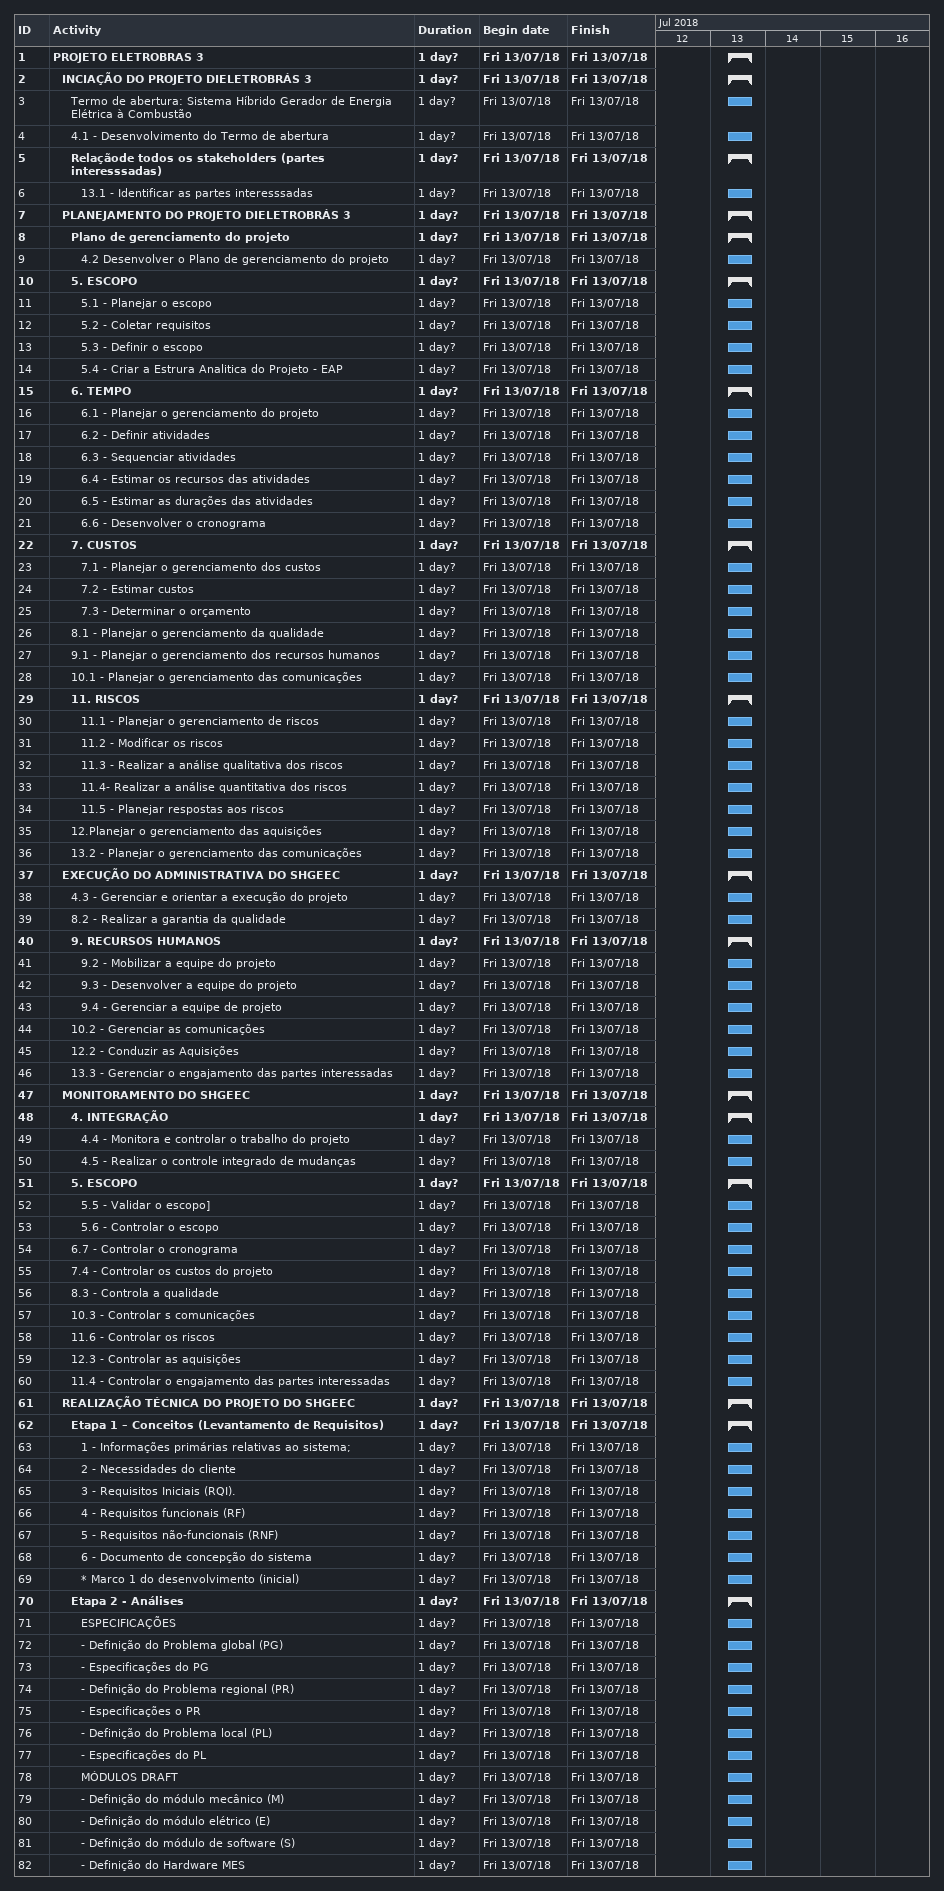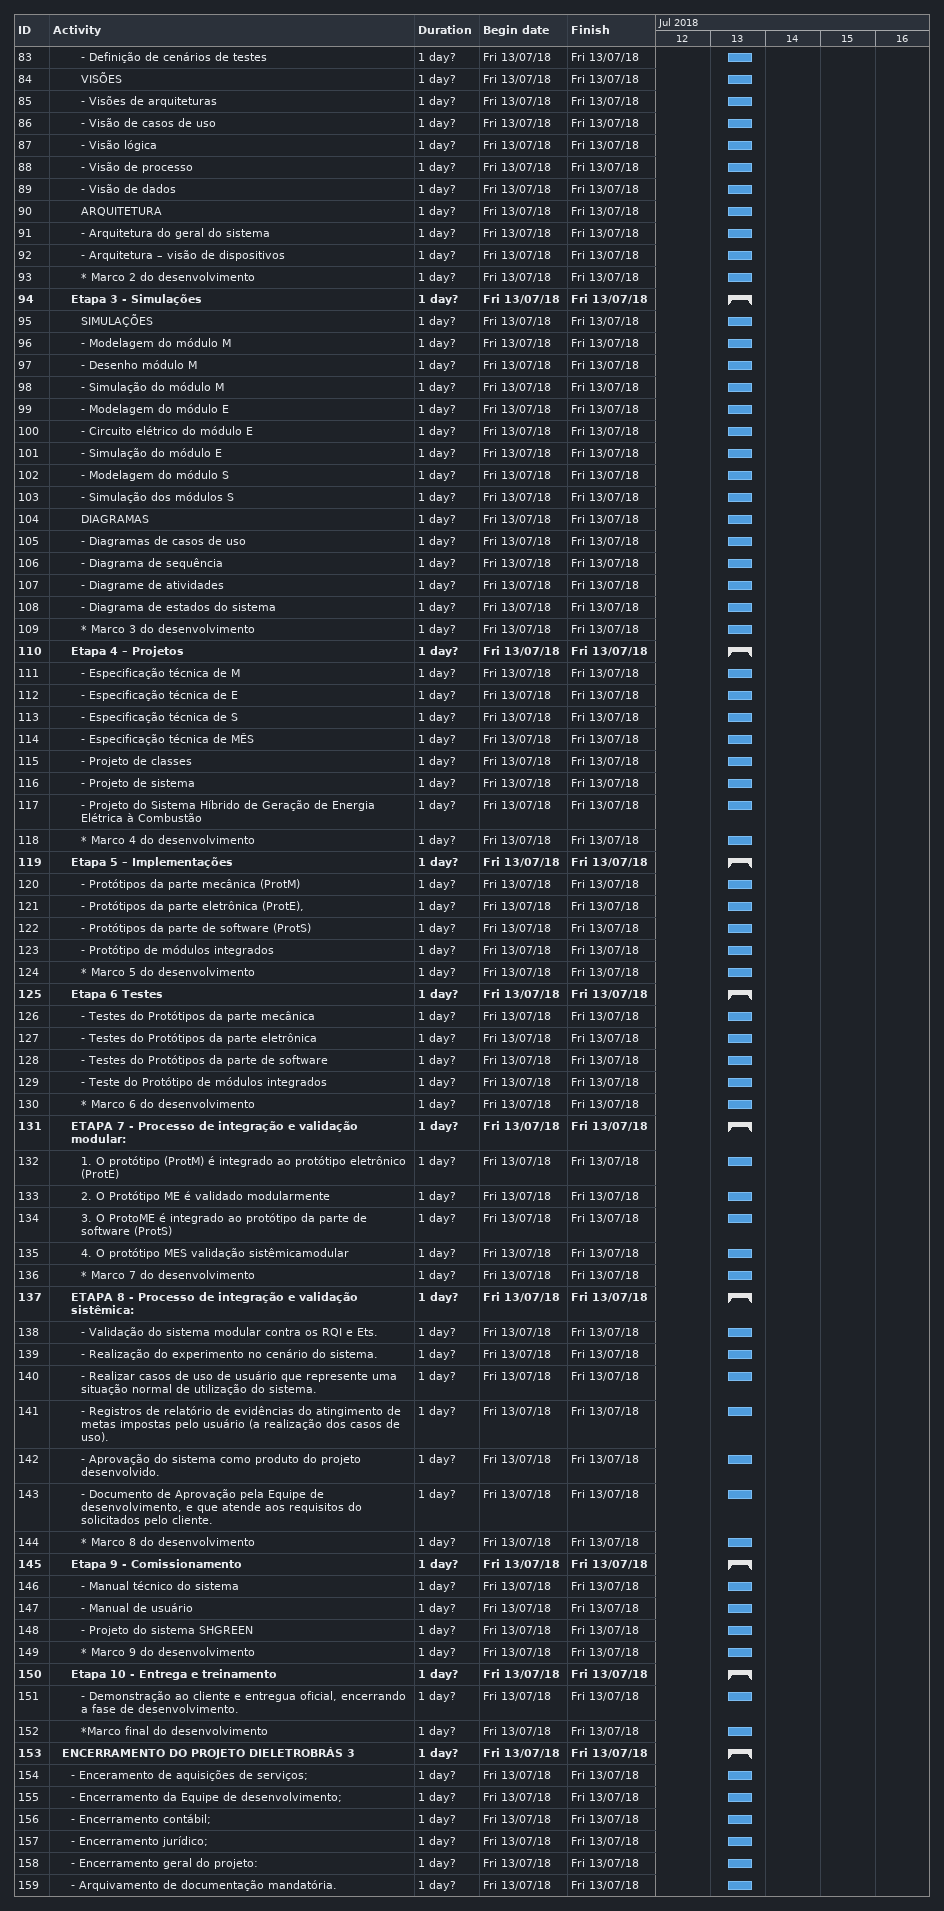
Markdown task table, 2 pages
| ID | Level | Task | Duration | Start | Finish |
|---|---|---|---|---|---|
| 1 | 1 | **PROJETO ELETROBRAS 3** | 1d? | 2018-07-13 | 2018-07-13 |
| 2 | 2 | **INCIAÇÃO DO PROJETO DIELETROBRÁS 3** | 1d? | 2018-07-13 | 2018-07-13 |
| 3 | 3 | Termo de abertura: Sistema Híbrido Gerador de Energia Elétrica à Combustão | 1d? | 2018-07-13 | 2018-07-13 |
| 4 | 3 | 4.1 - Desenvolvimento do Termo de abertura | 1d? | 2018-07-13 | 2018-07-13 |
| 5 | 3 | **Relaçãode todos os stakeholders (partes interesssadas)** | 1d? | 2018-07-13 | 2018-07-13 |
| 6 | 4 | 13.1 - Identificar as partes interesssadas | 1d? | 2018-07-13 | 2018-07-13 |
| 7 | 2 | **PLANEJAMENTO DO PROJETO DIELETROBRÁS 3** | 1d? | 2018-07-13 | 2018-07-13 |
| 8 | 3 | **Plano de gerenciamento do projeto** | 1d? | 2018-07-13 | 2018-07-13 |
| 9 | 4 | 4.2 Desenvolver o Plano de gerenciamento do projeto | 1d? | 2018-07-13 | 2018-07-13 |
| 10 | 3 | **5. ESCOPO** | 1d? | 2018-07-13 | 2018-07-13 |
| 11 | 4 | 5.1 - Planejar o escopo | 1d? | 2018-07-13 | 2018-07-13 |
| 12 | 4 | 5.2 - Coletar requisitos | 1d? | 2018-07-13 | 2018-07-13 |
| 13 | 4 | 5.3 - Definir o escopo | 1d? | 2018-07-13 | 2018-07-13 |
| 14 | 4 | 5.4 - Criar a Estrura Analitica do Projeto - EAP | 1d? | 2018-07-13 | 2018-07-13 |
| 15 | 3 | **6. TEMPO** | 1d? | 2018-07-13 | 2018-07-13 |
| 16 | 4 | 6.1 - Planejar o gerenciamento do projeto | 1d? | 2018-07-13 | 2018-07-13 |
| 17 | 4 | 6.2 - Definir atividades | 1d? | 2018-07-13 | 2018-07-13 |
| 18 | 4 | 6.3 - Sequenciar atividades | 1d? | 2018-07-13 | 2018-07-13 |
| 19 | 4 | 6.4 - Estimar os recursos das atividades | 1d? | 2018-07-13 | 2018-07-13 |
| 20 | 4 | 6.5 - Estimar as durações das atividades | 1d? | 2018-07-13 | 2018-07-13 |
| 21 | 4 | 6.6 - Desenvolver o cronograma | 1d? | 2018-07-13 | 2018-07-13 |
| 22 | 3 | **7. CUSTOS** | 1d? | 2018-07-13 | 2018-07-13 |
| 23 | 4 | 7.1 - Planejar o gerenciamento dos custos | 1d? | 2018-07-13 | 2018-07-13 |
| 24 | 4 | 7.2 - Estimar custos | 1d? | 2018-07-13 | 2018-07-13 |
| 25 | 4 | 7.3 - Determinar o orçamento | 1d? | 2018-07-13 | 2018-07-13 |
| 26 | 3 | 8.1 - Planejar o gerenciamento da qualidade | 1d? | 2018-07-13 | 2018-07-13 |
| 27 | 3 | 9.1 - Planejar o gerenciamento dos recursos humanos | 1d? | 2018-07-13 | 2018-07-13 |
| 28 | 3 | 10.1 - Planejar o gerenciamento das comunicações | 1d? | 2018-07-13 | 2018-07-13 |
| 29 | 3 | **11. RISCOS** | 1d? | 2018-07-13 | 2018-07-13 |
| 30 | 4 | 11.1 - Planejar o gerenciamento de riscos | 1d? | 2018-07-13 | 2018-07-13 |
| 31 | 4 | 11.2 - Modificar os riscos | 1d? | 2018-07-13 | 2018-07-13 |
| 32 | 4 | 11.3 - Realizar a análise qualitativa dos riscos | 1d? | 2018-07-13 | 2018-07-13 |
| 33 | 4 | 11.4- Realizar a análise quantitativa dos riscos | 1d? | 2018-07-13 | 2018-07-13 |
| 34 | 4 | 11.5 - Planejar respostas aos riscos | 1d? | 2018-07-13 | 2018-07-13 |
| 35 | 3 | 12.Planejar o gerenciamento das aquisições | 1d? | 2018-07-13 | 2018-07-13 |
| 36 | 3 | 13.2 - Planejar o gerenciamento das comunicações | 1d? | 2018-07-13 | 2018-07-13 |
| 37 | 2 | **EXECUÇÃO DO ADMINISTRATIVA DO SHGEEC** | 1d? | 2018-07-13 | 2018-07-13 |
| 38 | 3 | 4.3 - Gerenciar e orientar a execução do projeto | 1d? | 2018-07-13 | 2018-07-13 |
| 39 | 3 | 8.2 - Realizar a garantia da qualidade | 1d? | 2018-07-13 | 2018-07-13 |
| 40 | 3 | **9. RECURSOS HUMANOS** | 1d? | 2018-07-13 | 2018-07-13 |
| 41 | 4 | 9.2 - Mobilizar a equipe do projeto | 1d? | 2018-07-13 | 2018-07-13 |
| 42 | 4 | 9.3 - Desenvolver a equipe do projeto | 1d? | 2018-07-13 | 2018-07-13 |
| 43 | 4 | 9.4 - Gerenciar a equipe de projeto | 1d? | 2018-07-13 | 2018-07-13 |
| 44 | 3 | 10.2 - Gerenciar as comunicações | 1d? | 2018-07-13 | 2018-07-13 |
| 45 | 3 | 12.2 - Conduzir as Aquisições | 1d? | 2018-07-13 | 2018-07-13 |
| 46 | 3 | 13.3 - Gerenciar o engajamento das partes interessadas | 1d? | 2018-07-13 | 2018-07-13 |
| 47 | 2 | **MONITORAMENTO DO SHGEEC** | 1d? | 2018-07-13 | 2018-07-13 |
| 48 | 3 | **4. INTEGRAÇÃO** | 1d? | 2018-07-13 | 2018-07-13 |
| 49 | 4 | 4.4 - Monitora e controlar o trabalho do projeto | 1d? | 2018-07-13 | 2018-07-13 |
| 50 | 4 | 4.5 - Realizar o controle integrado de mudanças | 1d? | 2018-07-13 | 2018-07-13 |
| 51 | 3 | **5. ESCOPO** | 1d? | 2018-07-13 | 2018-07-13 |
| 52 | 4 | 5.5 - Validar o escopo] | 1d? | 2018-07-13 | 2018-07-13 |
| 53 | 4 | 5.6 - Controlar o escopo | 1d? | 2018-07-13 | 2018-07-13 |
| 54 | 3 | 6.7 - Controlar o cronograma | 1d? | 2018-07-13 | 2018-07-13 |
| 55 | 3 | 7.4 - Controlar os custos do projeto | 1d? | 2018-07-13 | 2018-07-13 |
| 56 | 3 | 8.3 - Controla a qualidade | 1d? | 2018-07-13 | 2018-07-13 |
| 57 | 3 | 10.3 - Controlar s comunicações | 1d? | 2018-07-13 | 2018-07-13 |
| 58 | 3 | 11.6 - Controlar os riscos | 1d? | 2018-07-13 | 2018-07-13 |
| 59 | 3 | 12.3 - Controlar as aquisições | 1d? | 2018-07-13 | 2018-07-13 |
| 60 | 3 | 11.4 - Controlar o engajamento das partes interessadas | 1d? | 2018-07-13 | 2018-07-13 |
| 61 | 2 | **REALIZAÇÃO TÉCNICA DO PROJETO DO SHGEEC** | 1d? | 2018-07-13 | 2018-07-13 |
| 62 | 3 | **Etapa 1 – Conceitos (Levantamento de Requisitos)** | 1d? | 2018-07-13 | 2018-07-13 |
| 63 | 4 | 1 - Informações primárias relativas ao sistema; | 1d? | 2018-07-13 | 2018-07-13 |
| 64 | 4 | 2 - Necessidades do cliente | 1d? | 2018-07-13 | 2018-07-13 |
| 65 | 4 | 3 - Requisitos Iniciais (RQI). | 1d? | 2018-07-13 | 2018-07-13 |
| 66 | 4 | 4 - Requisitos funcionais (RF) | 1d? | 2018-07-13 | 2018-07-13 |
| 67 | 4 | 5 - Requisitos não-funcionais (RNF) | 1d? | 2018-07-13 | 2018-07-13 |
| 68 | 4 | 6 - Documento de concepção do sistema | 1d? | 2018-07-13 | 2018-07-13 |
| 69 | 4 | * Marco 1 do desenvolvimento (inicial) | 1d? | 2018-07-13 | 2018-07-13 |
| 70 | 3 | **Etapa 2 - Análises** | 1d? | 2018-07-13 | 2018-07-13 |
| 71 | 4 | ESPECIFICAÇÕES | 1d? | 2018-07-13 | 2018-07-13 |
| 72 | 4 | - Definição do Problema global (PG) | 1d? | 2018-07-13 | 2018-07-13 |
| 73 | 4 | - Especificações do PG | 1d? | 2018-07-13 | 2018-07-13 |
| 74 | 4 | - Definição do Problema regional (PR) | 1d? | 2018-07-13 | 2018-07-13 |
| 75 | 4 | - Especificações o PR | 1d? | 2018-07-13 | 2018-07-13 |
| 76 | 4 | - Definição do Problema local (PL) | 1d? | 2018-07-13 | 2018-07-13 |
| 77 | 4 | - Especificações do PL | 1d? | 2018-07-13 | 2018-07-13 |
| 78 | 4 | MÓDULOS DRAFT | 1d? | 2018-07-13 | 2018-07-13 |
| 79 | 4 | - Definição do módulo mecânico (M) | 1d? | 2018-07-13 | 2018-07-13 |
| 80 | 4 | - Definição do módulo elétrico (E) | 1d? | 2018-07-13 | 2018-07-13 |
| 81 | 4 | - Definição do módulo de software (S) | 1d? | 2018-07-13 | 2018-07-13 |
| 82 | 4 | - Definição do Hardware MES | 1d? | 2018-07-13 | 2018-07-13 |
| 83 | 4 | - Definição de cenários de testes | 1d? | 2018-07-13 | 2018-07-13 |
| 84 | 4 | VISÕES | 1d? | 2018-07-13 | 2018-07-13 |
| 85 | 4 | - Visões de arquiteturas | 1d? | 2018-07-13 | 2018-07-13 |
| 86 | 4 | - Visão de casos de uso | 1d? | 2018-07-13 | 2018-07-13 |
| 87 | 4 | - Visão lógica | 1d? | 2018-07-13 | 2018-07-13 |
| 88 | 4 | - Visão de processo | 1d? | 2018-07-13 | 2018-07-13 |
| 89 | 4 | - Visão de dados | 1d? | 2018-07-13 | 2018-07-13 |
| 90 | 4 | ARQUITETURA | 1d? | 2018-07-13 | 2018-07-13 |
| 91 | 4 | - Arquitetura do geral do sistema | 1d? | 2018-07-13 | 2018-07-13 |
| 92 | 4 | - Arquitetura – visão de dispositivos | 1d? | 2018-07-13 | 2018-07-13 |
| 93 | 4 | * Marco 2 do desenvolvimento | 1d? | 2018-07-13 | 2018-07-13 |
| 94 | 3 | **Etapa 3 - Simulações** | 1d? | 2018-07-13 | 2018-07-13 |
| 95 | 4 | SIMULAÇÕES | 1d? | 2018-07-13 | 2018-07-13 |
| 96 | 4 | - Modelagem do módulo M | 1d? | 2018-07-13 | 2018-07-13 |
| 97 | 4 | - Desenho módulo M | 1d? | 2018-07-13 | 2018-07-13 |
| 98 | 4 | - Simulação do módulo M | 1d? | 2018-07-13 | 2018-07-13 |
| 99 | 4 | - Modelagem do módulo E | 1d? | 2018-07-13 | 2018-07-13 |
| 100 | 4 | - Circuito elétrico do módulo E | 1d? | 2018-07-13 | 2018-07-13 |
| 101 | 4 | - Simulação do módulo E | 1d? | 2018-07-13 | 2018-07-13 |
| 102 | 4 | - Modelagem do módulo S | 1d? | 2018-07-13 | 2018-07-13 |
| 103 | 4 | - Simulação dos módulos S | 1d? | 2018-07-13 | 2018-07-13 |
| 104 | 4 | DIAGRAMAS | 1d? | 2018-07-13 | 2018-07-13 |
| 105 | 4 | - Diagramas de casos de uso | 1d? | 2018-07-13 | 2018-07-13 |
| 106 | 4 | - Diagrama de sequência | 1d? | 2018-07-13 | 2018-07-13 |
| 107 | 4 | - Diagrame de atividades | 1d? | 2018-07-13 | 2018-07-13 |
| 108 | 4 | - Diagrama de estados do sistema | 1d? | 2018-07-13 | 2018-07-13 |
| 109 | 4 | * Marco 3 do desenvolvimento | 1d? | 2018-07-13 | 2018-07-13 |
| 110 | 3 | **Etapa 4 – Projetos** | 1d? | 2018-07-13 | 2018-07-13 |
| 111 | 4 | - Especificação técnica de M | 1d? | 2018-07-13 | 2018-07-13 |
| 112 | 4 | - Especificação técnica de E | 1d? | 2018-07-13 | 2018-07-13 |
| 113 | 4 | - Especificação técnica de S | 1d? | 2018-07-13 | 2018-07-13 |
| 114 | 4 | - Especificação técnica de MÊS | 1d? | 2018-07-13 | 2018-07-13 |
| 115 | 4 | - Projeto de classes | 1d? | 2018-07-13 | 2018-07-13 |
| 116 | 4 | - Projeto de sistema | 1d? | 2018-07-13 | 2018-07-13 |
| 117 | 4 | - Projeto do Sistema Híbrido de Geração de Energia Elétrica à Combustão | 1d? | 2018-07-13 | 2018-07-13 |
| 118 | 4 | * Marco 4 do desenvolvimento | 1d? | 2018-07-13 | 2018-07-13 |
| 119 | 3 | **Etapa 5 – Implementações** | 1d? | 2018-07-13 | 2018-07-13 |
| 120 | 4 | - Protótipos da parte mecânica (ProtM) | 1d? | 2018-07-13 | 2018-07-13 |
| 121 | 4 | - Protótipos da parte eletrônica (ProtE), | 1d? | 2018-07-13 | 2018-07-13 |
| 122 | 4 | - Protótipos da parte de software (ProtS) | 1d? | 2018-07-13 | 2018-07-13 |
| 123 | 4 | - Protótipo de módulos integrados | 1d? | 2018-07-13 | 2018-07-13 |
| 124 | 4 | * Marco 5 do desenvolvimento | 1d? | 2018-07-13 | 2018-07-13 |
| 125 | 3 | **Etapa 6 Testes** | 1d? | 2018-07-13 | 2018-07-13 |
| 126 | 4 | - Testes do Protótipos da parte mecânica | 1d? | 2018-07-13 | 2018-07-13 |
| 127 | 4 | - Testes do Protótipos da parte eletrônica | 1d? | 2018-07-13 | 2018-07-13 |
| 128 | 4 | - Testes do Protótipos da parte de software | 1d? | 2018-07-13 | 2018-07-13 |
| 129 | 4 | - Teste do Protótipo de módulos integrados | 1d? | 2018-07-13 | 2018-07-13 |
| 130 | 4 | * Marco 6 do desenvolvimento | 1d? | 2018-07-13 | 2018-07-13 |
| 131 | 3 | **ETAPA 7 - Processo de integração e validação modular:** | 1d? | 2018-07-13 | 2018-07-13 |
| 132 | 4 | 1. O protótipo (ProtM) é integrado ao protótipo eletrônico (ProtE) | 1d? | 2018-07-13 | 2018-07-13 |
| 133 | 4 | 2. O Protótipo ME é validado modularmente | 1d? | 2018-07-13 | 2018-07-13 |
| 134 | 4 | 3. O ProtoME é integrado ao protótipo da parte de software (ProtS) | 1d? | 2018-07-13 | 2018-07-13 |
| 135 | 4 | 4. O protótipo MES validação sistêmicamodular | 1d? | 2018-07-13 | 2018-07-13 |
| 136 | 4 | * Marco 7 do desenvolvimento | 1d? | 2018-07-13 | 2018-07-13 |
| 137 | 3 | **ETAPA 8 - Processo de integração e validação sistêmica:** | 1d? | 2018-07-13 | 2018-07-13 |
| 138 | 4 | - Validação do sistema modular contra os RQI e Ets. | 1d? | 2018-07-13 | 2018-07-13 |
| 139 | 4 | - Realização do experimento no cenário do sistema. | 1d? | 2018-07-13 | 2018-07-13 |
| 140 | 4 | - Realizar casos de uso de usuário que represente uma situação normal de utilização do sistema. | 1d? | 2018-07-13 | 2018-07-13 |
| 141 | 4 | - Registros de relatório de evidências do atingimento de metas impostas pelo usuário (a realização dos casos de uso). | 1d? | 2018-07-13 | 2018-07-13 |
| 142 | 4 | - Aprovação do sistema como produto do projeto desenvolvido. | 1d? | 2018-07-13 | 2018-07-13 |
| 143 | 4 | - Documento de Aprovação pela Equipe de desenvolvimento, e que atende aos requisitos do solicitados pelo cliente. | 1d? | 2018-07-13 | 2018-07-13 |
| 144 | 4 | * Marco 8 do desenvolvimento | 1d? | 2018-07-13 | 2018-07-13 |
| 145 | 3 | **Etapa 9 - Comissionamento** | 1d? | 2018-07-13 | 2018-07-13 |
| 146 | 4 | - Manual técnico do sistema | 1d? | 2018-07-13 | 2018-07-13 |
| 147 | 4 | - Manual de usuário | 1d? | 2018-07-13 | 2018-07-13 |
| 148 | 4 | - Projeto do sistema SHGREEN | 1d? | 2018-07-13 | 2018-07-13 |
| 149 | 4 | * Marco 9 do desenvolvimento | 1d? | 2018-07-13 | 2018-07-13 |
| 150 | 3 | **Etapa 10 - Entrega e treinamento** | 1d? | 2018-07-13 | 2018-07-13 |
| 151 | 4 | - Demonstração ao cliente e entregua oficial, encerrando a fase de desenvolvimento. | 1d? | 2018-07-13 | 2018-07-13 |
| 152 | 4 | *Marco final do desenvolvimento | 1d? | 2018-07-13 | 2018-07-13 |
| 153 | 2 | **ENCERRAMENTO DO PROJETO DIELETROBRÁS 3** | 1d? | 2018-07-13 | 2018-07-13 |
| 154 | 3 | - Enceramento de aquisições de serviços; | 1d? | 2018-07-13 | 2018-07-13 |
| 155 | 3 | - Encerramento da Equipe de desenvolvimento; | 1d? | 2018-07-13 | 2018-07-13 |
| 156 | 3 | - Encerramento contábil; | 1d? | 2018-07-13 | 2018-07-13 |
| 157 | 3 | - Encerramento jurídico; | 1d? | 2018-07-13 | 2018-07-13 |
| 158 | 3 | - Encerramento geral do projeto: | 1d? | 2018-07-13 | 2018-07-13 |
| 159 | 3 | - Arquivamento de documentação mandatória. | 1d? | 2018-07-13 | 2018-07-13 |
